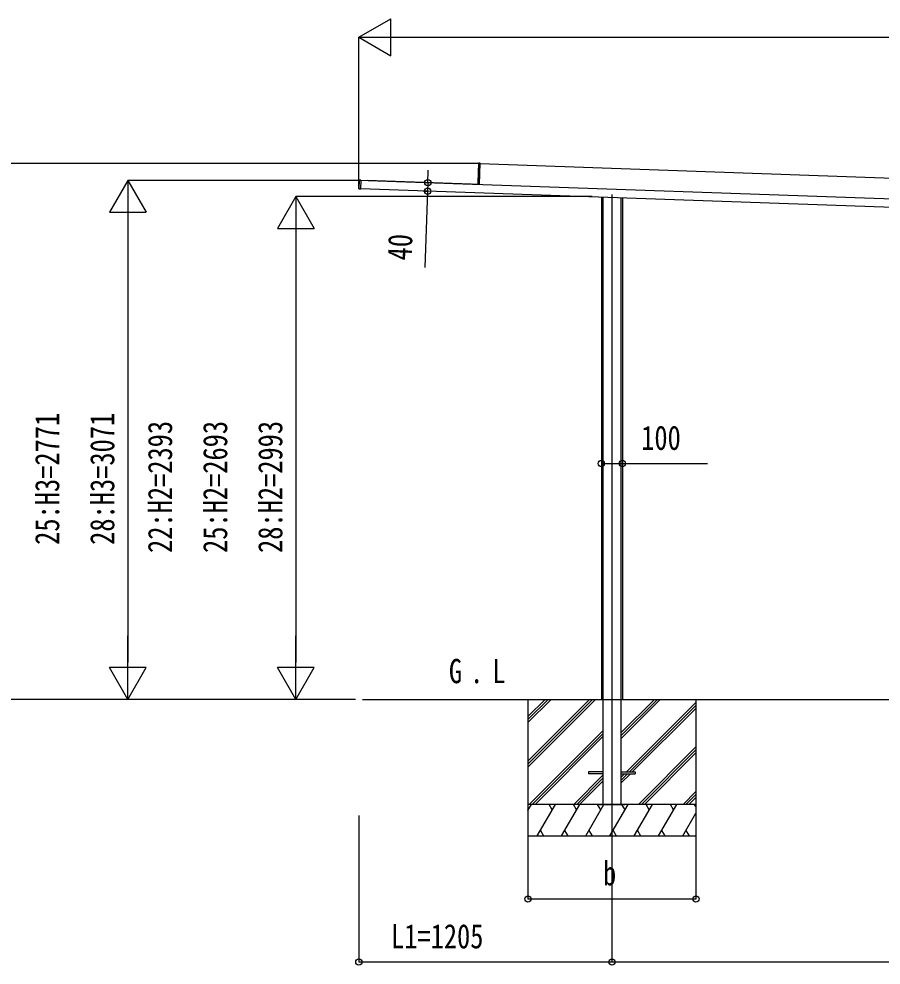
# Model space of a CAD drawing. Units: millimetres, scale not verified. Extents: x -14718 to 14718, y -10397 to 10401.
# Drawn here: x -4636 to -531, y -5976 to -1472 of the extents above; entities that cross this region are included whole.
import ezdxf
from ezdxf.enums import TextEntityAlignment as Align

# ---------------------------------------------------------------- set-up
doc = ezdxf.new("R2010")
doc.units = ezdxf.units.MM
doc.header["$LTSCALE"] = 50
for name, color, linetype in [('0-2_USER1', 3, 'Continuous'), ('0-4_YKK_12', 2, 'Continuous'), ('0-5_YKK_A1', 4, 'Continuous'), ('0-6_YKK_D', 6, 'Continuous')]:
    doc.layers.add(name, color=color, linetype=linetype)
doc.styles.add('ＭＳ ゴシック', font='')
doc.styles.get('ＭＳ ゴシック').set_extended_font_data('MS Gothic')

msp = doc.modelspace()

# ---------------------------------------------------------------- linework, layer by layer
at = {"layer": '0-4_YKK_12'}
msp.add_line((-1812.43, -2308.75), (-1812.43, -5264.1), dxfattribs=at)
at = {"layer": '0-5_YKK_A1'}
for p, q in [((-2445.08, -2158.96), (-2448.3, -2251.05)), ((-2445.08, -2158.96), (-2445.55, -2158.94)), ((-2439.54, -2158.81), (-2445.08, -2158.96)), ((-2445.07, -2158.46), (-2439.53, -2158.31)), ((-2443.09, -2260.22), (-2439.54, -2158.81)), ((-2439.62, -2161.01), (2222.02, -2323.8)), ((-2439.53, -2158.31), (-2439.54, -2158.81)), ((-3018.18, -2281.43), (-3016.74, -2240.38)), ((-3016.27, -2240.39), (-3017.71, -2281.45)), ((-3016.27, -2240.39), (-3016.74, -2240.38)), ((-3008.73, -2240.2), (-3016.27, -2240.39)), ((-3008.73, -2240.2), (-3010.2, -2282.17)), ((-2450.95, -2260.67), (-3008.77, -2241.2)), ((-2977.83, -2242.28), (-2977.79, -2241.18)), ((-2483.1, -2258.45), (-2977.79, -2241.18)), ((-2972.99, -2242.45), (-2972.98, -2242.15)), ((-2972.98, -2242.15), (-2972.96, -2241.55)), ((-2448.3, -2251.05), (-2448.77, -2251.03)), ((-2448.3, -2251.05), (-2448.58, -2259.06)), ((-3017.71, -2281.45), (-3018.18, -2281.43)), ((-3010.21, -2282.67), (-3017.72, -2281.95)), ((-3017.71, -2281.45), (-3010.2, -2282.17)), ((-3010.2, -2282.17), (-3010.21, -2282.67)), ((2784.49, -2483.53), (-3010.16, -2281.17)), ((2785.89, -2443.55), (-2608.77, -2255.16)), ((-2483.13, -2259.55), (-2483.1, -2258.45)), ((-2478.09, -2259.73), (-2478.08, -2259.43)), ((-2478.08, -2259.43), (-2478.06, -2258.83)), ((-2478.06, -2258.83), (-2478.05, -2258.53)), ((-2474.09, -2259.87), (-2474.07, -2259.17)), ((-2443.1, -2260.25), (-2474.07, -2259.17)), ((-2448.58, -2259.06), (-2449.05, -2259.04)), ((-2443.09, -2260.22), (-2443.11, -2260.95)), ((-1862.43, -2321.25), (-1862.43, -4711.6)), ((-1855.57, -2321.49), (-1855.57, -5211.6)), ((-1769.29, -2324.5), (-1769.29, -5211.6)), ((-1762.43, -2324.74), (-1762.43, -4711.6)), ((-2999.96, -4711.6), (3807.82, -4711.6)), ((-2212.43, -4711.6), (-2212.43, -5361.6)), ((-2212.43, -5005.58), (-1918.45, -4711.6)), ((-2212.43, -5019.72), (-1904.31, -4711.6)), ((-2212.43, -5033.86), (-1890.17, -4711.6)), ((-2212.43, -4793.44), (-2130.59, -4711.6)), ((-2212.43, -4807.59), (-2116.44, -4711.6)), ((-2212.43, -4821.73), (-2102.3, -4711.6)), ((-1769.29, -4899.09), (-1581.8, -4711.6)), ((-1769.29, -4884.95), (-1595.94, -4711.6)), ((-1769.29, -4870.81), (-1610.08, -4711.6)), ((-1743.45, -5057.1), (-1412.43, -4726.08)), ((-1412.43, -4711.6), (-1412.43, -5361.6)), ((-1729.31, -5057.1), (-1412.43, -4740.22)), ((-1715.17, -5057.1), (-1412.43, -4754.36)), ((-2206.32, -5211.6), (-1855.57, -4860.85)), ((-2192.18, -5211.6), (-1855.57, -4874.99)), ((-2178.04, -5211.6), (-1855.57, -4889.13)), ((-1685.82, -5211.6), (-1412.43, -4938.21)), ((-1671.68, -5211.6), (-1412.43, -4952.35)), ((-1657.54, -5211.6), (-1412.43, -4966.49)), ((-1994.19, -5211.6), (-1855.57, -5072.98)), ((-1980.05, -5211.6), (-1855.57, -5087.12)), ((-1923.07, -5057.1), (-1923.07, -5066.1)), ((-1855.57, -5057.1), (-1923.07, -5057.1)), ((-1855.57, -5066.1), (-1923.07, -5066.1)), ((-1769.29, -5057.1), (-1701.79, -5057.1)), ((-1769.29, -5111.22), (-1724.17, -5066.1)), ((-1769.29, -5082.94), (-1752.45, -5066.1)), ((-1769.29, -5097.08), (-1738.31, -5066.1)), ((-1769.29, -5066.1), (-1701.79, -5066.1)), ((-1701.79, -5057.1), (-1701.79, -5066.1)), ((-1965.9, -5211.6), (-1855.57, -5101.26)), ((-1473.69, -5211.6), (-1412.43, -5150.34)), ((-1459.55, -5211.6), (-1412.43, -5164.48)), ((-1445.41, -5211.6), (-1412.43, -5178.63)), ((-1412.43, -5211.6), (-2212.43, -5211.6)), ((-2212.43, -5240.54), (-2195.72, -5211.6)), ((-2167.89, -5361.6), (-2081.28, -5211.6)), ((-2096.28, -5237.58), (-2111.29, -5211.6)), ((-2052.41, -5361.6), (-1965.81, -5211.6)), ((-1980.81, -5237.58), (-1995.81, -5211.6)), ((-1936.94, -5361.6), (-1850.34, -5211.6)), ((-1865.34, -5237.58), (-1880.34, -5211.6)), ((-1873.33, -5211.6), (-1751.53, -5211.6)), ((-1821.47, -5361.6), (-1734.87, -5211.6)), ((-1749.87, -5237.58), (-1764.87, -5211.6)), ((-1706, -5361.6), (-1619.4, -5211.6)), ((-1634.4, -5237.58), (-1649.4, -5211.6)), ((-1590.53, -5361.6), (-1503.93, -5211.6)), ((-1518.93, -5237.58), (-1533.93, -5211.6)), ((-1412.43, -5222.05), (-1418.46, -5211.6)), ((-2210.72, -5237.58), (-2212.43, -5234.62)), ((-1475.06, -5361.6), (-1412.43, -5253.12)), ((-2152.89, -5335.62), (-2137.89, -5361.6)), ((-2037.42, -5335.62), (-2022.42, -5361.6)), ((-1921.94, -5335.62), (-1906.94, -5361.6)), ((-1806.47, -5335.62), (-1791.48, -5361.6)), ((-1691, -5335.62), (-1676.01, -5361.6)), ((-1575.53, -5335.62), (-1560.54, -5361.6)), ((-1460.06, -5335.62), (-1445.07, -5361.6)), ((-2212.43, -5361.6), (-1412.43, -5361.6))]:
    msp.add_line(p, q, dxfattribs=at)
for points in [[(-2449.05, -2259.04), (-2448.77, -2251.03), (-2445.55, -2158.94)], [(-3016.26, -2239.89), (-3008.71, -2239.7), (-3008.73, -2240.2)], [(-2972.96, -2241.55), (-2972.95, -2241.25), (-2478.05, -2258.53)], [(-2474.07, -2259.17), (-2474.05, -2258.67), (-2449.37, -2259.53)]]:
    msp.add_lwpolyline(points, dxfattribs=at)
for centre, radius, start, end in [((-2445.05, -2158.96), 0.5, 91.5, 178), ((-2443.02, -2158.78), 2.07, 171.06854, 184.93146), ((-3016.24, -2240.39), 0.5, 91.5, 178), ((-3014.21, -2240.22), 2.07, 171.06854, 184.93146), ((-3017.68, -2281.45), 0.5, 178, 264.5), ((-3015.66, -2281.77), 2.07, 171.06854, 184.93146), ((-2449.55, -2259.02), 0.5, 268, 358), ((-2449.55, -2258.76), 0.765, 269.05171, 301.0406), ((-2449.36, -2259.29), 0.242, 269.80053, 328.78296), ((-2446.48, -2244.26), 15.54, 259.3054, 261.87346), ((-2448.85, -2261.23), 1.85, 83.82294, 99.58333), ((-2451.81, -2259.18), 3.17, 351.51431, 355.97407), ((-2449.58, -2259.02), 1, 337.89786, 358), ((-2443.13, -2260.22), 0.046, 321.12762, 0.80407)]:
    msp.add_arc(centre, radius, start, end, dxfattribs=at)
for centre, ratio, start_param in [((-2456.17, -2259.79), 0.038227, 0), ((-2456.15, -2259.79), 0.061163, 0.0374041)]:
    msp.add_ellipse(centre, major_axis=(13.07, -0.46), ratio=ratio, start_param=start_param, end_param=0.962078, dxfattribs=at)
at = {"layer": '0-6_YKK_D'}
for p, q in [((-3017.43, -1559.87), (-2865.88, -1472.37)), ((-2865.88, -1647.37), (-2865.88, -1472.37)), ((-3017.43, -2278.82), (-3017.43, -1558.87)), ((-3017.43, -1559.87), (-2865.88, -1647.37)), ((-3017.43, -1559.87), (-2714.32, -1559.87)), ((-2842.43, -1559.87), (2617.57, -1559.87)), ((-2447.44, -2159.87), (-4918.14, -2159.87)), ((-2688.86, -2252.37), (-2686.78, -2192.9)), ((-4117.14, -2240.94), (-4204.64, -2392.49)), ((-3016.26, -2240.94), (-4118.14, -2240.94)), ((-4117.14, -2240.94), (-4029.64, -2392.49)), ((-4117.14, -2240.94), (-4117.14, -2544.05)), ((-2708.81, -2291.69), (-2689.25, -2292.38)), ((-2690.25, -2292.34), (-2702.95, -2655.92)), ((-2688.86, -2252.37), (-2690.25, -2292.34)), ((-3317.14, -2318.2), (-3404.64, -2469.75)), ((-1906.89, -2318.2), (-3318.14, -2318.2)), ((-3317.14, -2318.2), (-3229.64, -2469.75)), ((-3317.14, -2318.2), (-3317.14, -2621.31)), ((-4204.64, -2392.49), (-4029.64, -2392.49)), ((-4117.14, -2415.94), (-4117.14, -4536.6)), ((-3404.64, -2469.75), (-3229.64, -2469.75)), ((-3317.14, -2493.2), (-3317.14, -4536.6)), ((-4117.14, -4711.6), (-4117.14, -4408.49)), ((-3317.14, -4711.6), (-3317.14, -4408.49)), ((-4117.14, -4711.6), (-4204.64, -4560.05)), ((-4029.64, -4560.05), (-4204.64, -4560.05)), ((-4117.14, -4711.6), (-4029.64, -4560.05)), ((-3317.14, -4711.6), (-3404.64, -4560.05)), ((-3229.64, -4560.05), (-3404.64, -4560.05)), ((-3317.14, -4711.6), (-3229.64, -4560.05)), ((-3034.01, -4711.6), (-4918.14, -4711.6)), ((-3034.01, -4711.6), (-4118.14, -4711.6)), ((-3034.01, -4711.6), (-3318.14, -4711.6)), ((-3017.43, -5264.1), (-3017.43, -5962.6)), ((-1812.43, -5265.1), (-1812.43, -5962.6)), ((-1812.43, -5265.1), (-1812.43, -5962.6)), ((-2212.43, -5362.6), (-2212.43, -5662.6)), ((-1412.43, -5362.6), (-1412.43, -5662.6)), ((-2212.43, -5661.6), (-1412.43, -5661.6)), ((-3017.43, -5961.6), (-1812.43, -5961.6)), ((-1812.43, -5961.6), (1587.57, -5961.6))]:
    msp.add_line(p, q, dxfattribs=at)
msp.add_lwpolyline([(-1862.43, -3588.59), (-1762.43, -3588.59), (-1357.33, -3588.59)], dxfattribs=at)
for centre in [(-2688.86, -2252.37), (-2690.25, -2292.34), (-1862.43, -3588.59), (-1762.43, -3588.59), (-2212.43, -5661.6), (-1412.43, -5661.6), (-3017.43, -5961.6), (-1812.43, -5961.6), (-1812.43, -5961.6)]:
    msp.add_circle(centre, 14.88, dxfattribs=at)

# ---------------------------------------------------------------- texts
at = {"layer": '0-2_USER1', "style": 'ＭＳ ゴシック', "width": 0.8}
for s, p in [('G', (-2588.5, -4669.1)), ('L', (-2381.63, -4669.1)), ('.', (-2487.7, -4669.1))]:
    msp.add_text(s, height=115.5, dxfattribs=at).set_placement(p, align=Align.BOTTOM_LEFT)
at = {"layer": '0-6_YKK_D', "style": 'ＭＳ ゴシック', "width": 0.8}
for s, rotation, p in [('40', 88, (-2731.89, -2624.89)), ('25:H3=2771', 90, (-4409.64, -3976.07)), ('28:H3=3071', 90, (-4147.14, -3976.07)), ('22:H2=2393', 90, (-3872.14, -4014.7)), ('25:H2=2693', 90, (-3609.64, -4014.7)), ('28:H2=2993', 90, (-3347.14, -4014.7))]:
    msp.add_text(s, height=115.5, rotation=rotation, dxfattribs=at).set_placement(p, align=Align.BOTTOM_LEFT)
for s, p in [('100', (-1672.93, -3558.59)), ('b', (-1854.43, -5631.6)), ('L1=1205', (-2864.1, -5931.6))]:
    msp.add_text(s, height=115.5, dxfattribs=at).set_placement(p, align=Align.BOTTOM_LEFT)

doc.saveas('drawing.dxf')
